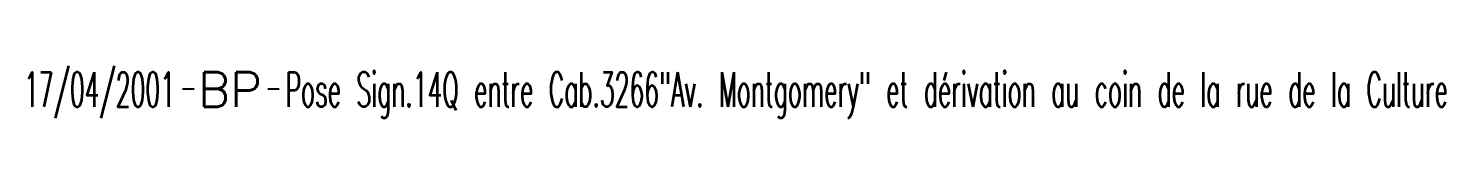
# Model space of a CAD drawing. Header units: millimetres. Extents: x 79510 to 80000, y 142994 to 143891.
# Drawn here: x 79510.5 to 79572, y 143510.8 to 143513.1 of the extents above; entities that cross this region are included whole.
import ezdxf
from ezdxf.enums import TextEntityAlignment as Align

# ---------------------------------------------------------------- set-up
doc = ezdxf.new("R2010")
doc.units = ezdxf.units.MM
doc.header["$MEASUREMENT"] = 0
doc.linetypes.add('S_ST', pattern=[14, 8, -1.5, 0, -1.5, 0, -1.5, 0, -1.5])
doc.layers.get('0').update_dxf_attribs({"linetype": 'CONTINUOUS'})
doc.layers.add('S_100', color=5, linetype='S_ST')
doc.styles.get("Standard").update_dxf_attribs({"font": 'txt.shx'})

# ---------------------------------------------------------------- blocks, each defined once
blk = doc.blocks.new('GIS_MODF')
at = {"color": 0, "linetype": 'Continuous', "flags": 128}
for points in [[(-2.176, -0.014), (-1.676, -0.014)], [(1.519, -0.014), (2.019, -0.014)]]:
    blk.add_lwpolyline(points, dxfattribs=at)
at = {"color": 0, "linetype": 'Continuous', "width": 0.5}
blk.add_attdef('DATE', text='', height=1.5, dxfattribs=at).set_placement((-2.502, -0.798), align=Align.RIGHT)
at = {"color": 0, "linetype": 'Continuous', "width": 2.783458}
blk.add_attdef('USER', text='', height=1.5, dxfattribs=at).set_placement((-1.507, -0.798), (1.276, -0.798), align=Align.FIT)
at = {"color": 0, "linetype": 'Continuous', "width": 0.5}
blk.add_attdef('DESC', (2.289, -0.798), '', height=1.5, dxfattribs=at)

msp = doc.modelspace()

# ---------------------------------------------------------------- block references
at = {"layer": 'S_100'}
ref = msp.add_blockref('GIS_MODF', (79519.352, 143512.139), dxfattribs=at)
ref.add_attrib('DATE', '17/04/2001', dxfattribs={"layer": '0', "color": 0, "height": 1.5, "width": 0.5}).set_placement((79516.85, 143511.341), align=Align.RIGHT)
ref.add_attrib('USER', 'BP', dxfattribs={"layer": '0', "color": 0, "height": 1.5, "width": 1.113383}).set_placement((79517.845, 143511.341), (79520.628, 143511.341), align=Align.FIT)
ref.add_attrib('DESC', 'Pose Sign.14Q entre Cab.3266"Av. Montgomery" et dérivation au coin de la rue de la Culture', (79521.641, 143511.341), dxfattribs={"layer": '0', "color": 0, "height": 1.5, "width": 0.5})

doc.saveas('drawing.dxf')
